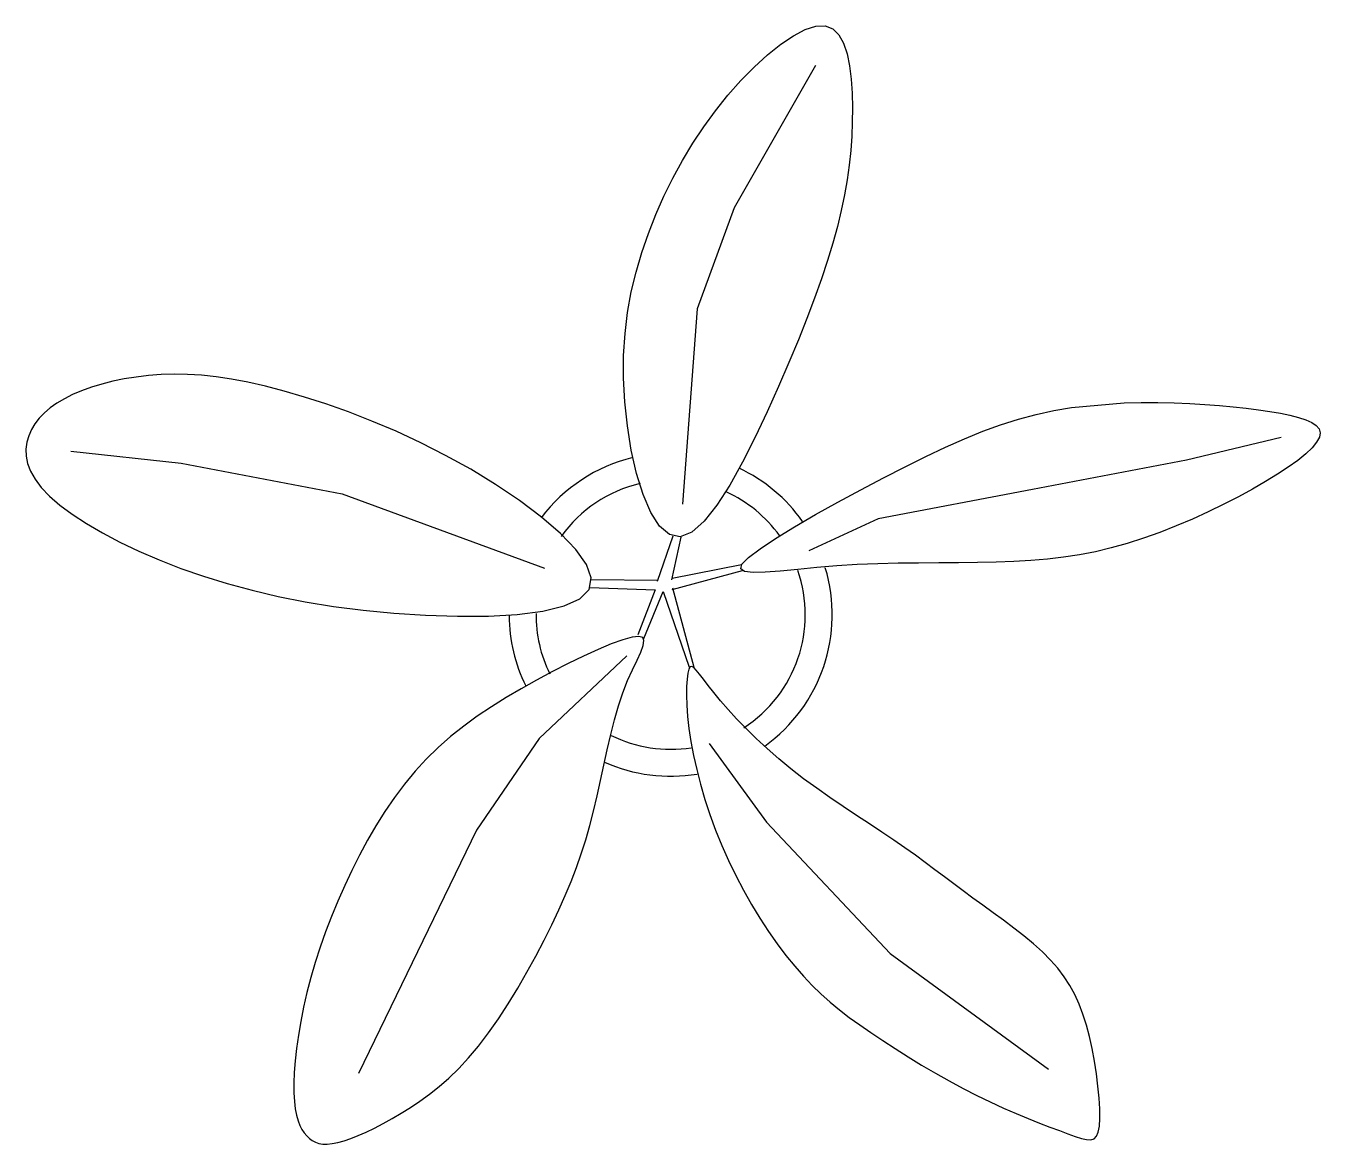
# Model space of a CAD drawing. Header units: millimetres. Extents: x 227.7 to 248.8, y 155.4 to 173.7.
import ezdxf

# ---------------------------------------------------------------- set-up
doc = ezdxf.new("R2010")
doc.units = ezdxf.units.MM

msp = doc.modelspace()

# ---------------------------------------------------------------- linework, layer by layer
for p, q in [((240.579, 173.036), (239.254, 170.71)), ((239.254, 170.71), (238.647, 169.058)), ((238.647, 169.058), (238.409, 165.864)), ((244.765, 167.444), (245.625, 167.519)), ((245.625, 167.519), (245.904, 167.525)), ((245.904, 167.525), (246.176, 167.525)), ((246.176, 167.525), (246.441, 167.519)), ((246.441, 167.519), (246.697, 167.509)), ((246.697, 167.509), (246.944, 167.495)), ((246.944, 167.495), (247.18, 167.478)), ((243.896, 167.256), (244.185, 167.333)), ((244.185, 167.333), (244.475, 167.395)), ((244.475, 167.395), (244.765, 167.444)), ((247.18, 167.478), (247.405, 167.458)), ((247.405, 167.458), (247.618, 167.434)), ((247.618, 167.434), (247.818, 167.408)), ((247.818, 167.408), (248.004, 167.38)), ((248.004, 167.38), (248.176, 167.35)), ((248.176, 167.35), (248.332, 167.318)), ((248.332, 167.318), (248.471, 167.283)), ((248.471, 167.283), (248.59, 167.244)), ((243.313, 167.057), (243.606, 167.164)), ((243.606, 167.164), (243.896, 167.256)), ((248.59, 167.244), (248.688, 167.201)), ((248.688, 167.201), (248.761, 167.151)), ((248.761, 167.151), (248.808, 167.095)), ((248.808, 167.095), (248.826, 167.032)), ((242.703, 166.797), (243.013, 166.934)), ((243.013, 166.934), (243.313, 167.057)), ((248.187, 166.955), (246.644, 166.585)), ((248.769, 166.877), (248.694, 166.786)), ((248.814, 166.959), (248.769, 166.877)), ((248.826, 167.032), (248.814, 166.959)), ((228.413, 166.729), (230.216, 166.534)), ((242.382, 166.645), (242.703, 166.797)), ((248.59, 166.687), (248.46, 166.581)), ((248.694, 166.786), (248.59, 166.687)), ((230.216, 166.534), (232.846, 166.035)), ((241.694, 166.296), (242.047, 166.478)), ((242.047, 166.478), (242.382, 166.645)), ((246.644, 166.585), (244.124, 166.106)), ((248.305, 166.47), (248.129, 166.354)), ((248.46, 166.581), (248.305, 166.47)), ((241.323, 166.101), (241.694, 166.296)), ((241.694, 166.296), (241.694, 166.296)), ((247.934, 166.234), (247.72, 166.111)), ((248.129, 166.354), (247.934, 166.234)), ((232.846, 166.035), (236.15, 164.82)), ((240.948, 165.898), (241.323, 166.101)), ((244.124, 166.106), (241.603, 165.626)), ((247.72, 166.111), (247.492, 165.987)), ((240.58, 165.694), (240.948, 165.898)), ((247.25, 165.863), (246.999, 165.74)), ((247.492, 165.987), (247.25, 165.863)), ((240.236, 165.495), (240.58, 165.694)), ((241.603, 165.626), (240.474, 165.104)), ((246.739, 165.622), (246.475, 165.509)), ((246.999, 165.74), (246.739, 165.622)), ((239.929, 165.307), (240.236, 165.495)), ((246.207, 165.404), (245.94, 165.308)), ((246.475, 165.509), (246.207, 165.404)), ((237.998, 164.606), (238.254, 165.349)), ((238.231, 164.63), (238.383, 165.324)), ((239.674, 165.138), (239.929, 165.307)), ((245.674, 165.223), (245.413, 165.15)), ((245.94, 165.308), (245.674, 165.223)), ((239.376, 164.883), (239.485, 164.995)), ((239.485, 164.995), (239.674, 165.138)), ((244.371, 164.968), (244.1, 164.945)), ((244.635, 164.999), (244.371, 164.968)), ((244.895, 165.039), (244.635, 164.999)), ((245.154, 165.089), (244.895, 165.039)), ((245.413, 165.15), (245.154, 165.089)), ((239.369, 164.873), (238.238, 164.65)), ((238.241, 164.472), (239.386, 164.779)), ((239.358, 164.807), (239.376, 164.883)), ((239.423, 164.764), (239.358, 164.807)), ((239.56, 164.748), (239.423, 164.764)), ((239.758, 164.752), (239.56, 164.748)), ((240.005, 164.771), (239.758, 164.752)), ((240.291, 164.799), (240.005, 164.771)), ((240.603, 164.83), (240.291, 164.799)), ((240.93, 164.858), (240.603, 164.83)), ((241.263, 164.879), (240.93, 164.858)), ((241.598, 164.892), (241.263, 164.879)), ((241.933, 164.9), (241.598, 164.892)), ((242.266, 164.904), (241.933, 164.9)), ((242.594, 164.906), (242.266, 164.904)), ((242.915, 164.908), (242.594, 164.906)), ((243.228, 164.911), (242.915, 164.908)), ((243.53, 164.917), (243.228, 164.911)), ((243.82, 164.928), (243.53, 164.917)), ((244.1, 164.945), (243.82, 164.928)), ((236.907, 164.632), (238.005, 164.625)), ((236.895, 164.505), (237.963, 164.464)), ((237.963, 164.464), (237.677, 163.732)), ((237.776, 163.673), (238.092, 164.439)), ((238.092, 164.439), (238.514, 163.203)), ((238.597, 163.195), (238.248, 164.492)), ((237.497, 163.386), (236.064, 162.038)), ((236.064, 162.038), (235.043, 160.539)), ((238.845, 161.953), (239.78, 160.671)), ((235.043, 160.539), (233.111, 156.561)), ((239.78, 160.671), (241.802, 158.521)), ((241.802, 158.521), (244.389, 156.631))]:
    msp.add_line(p, q)
for points in [[(237.463, 167.54), (237.443, 167.925), (237.445, 168.295), (237.468, 168.652), (237.511, 168.998), (237.571, 169.333), (237.649, 169.659), (237.742, 169.977), (237.849, 170.289), (237.97, 170.597), (238.103, 170.898), (238.248, 171.194), (238.405, 171.482), (238.574, 171.762), (238.754, 172.033), (238.946, 172.295), (239.148, 172.546), (239.361, 172.786), (239.578, 173.008), (239.797, 173.209), (240.012, 173.381), (240.219, 173.52), (240.411, 173.62), (240.586, 173.675), (240.738, 173.681), (240.863, 173.632), (240.963, 173.536), (241.04, 173.398), (241.098, 173.226), (241.138, 173.027), (241.164, 172.809), (241.179, 172.579), (241.184, 172.344), (241.182, 172.11), (241.173, 171.877), (241.157, 171.643), (241.132, 171.406), (241.098, 171.166), (241.055, 170.919), (241.002, 170.666), (240.938, 170.403), (240.864, 170.13), (240.777, 169.845), (240.678, 169.546), (240.566, 169.231), (240.44, 168.9), (240.301, 168.55), (240.146, 168.18), (239.976, 167.788), (239.791, 167.376), (239.594, 166.958), (239.388, 166.552), (239.178, 166.177), (238.968, 165.849), (238.76, 165.587), (238.559, 165.409), (238.369, 165.332), (238.194, 165.368), (238.033, 165.507), (237.89, 165.731), (237.764, 166.023), (237.658, 166.367), (237.571, 166.746), (237.506, 167.143), (237.463, 167.54)], [(234.946, 166.435), (234.536, 166.663), (234.129, 166.87), (233.726, 167.057), (233.332, 167.224), (232.949, 167.372), (232.581, 167.503), (232.23, 167.615), (231.9, 167.712), (231.592, 167.792), (231.305, 167.857), (231.037, 167.908), (230.785, 167.946), (230.547, 167.972), (230.32, 167.985), (230.101, 167.989), (229.89, 167.982), (229.683, 167.967), (229.481, 167.943), (229.286, 167.912), (229.098, 167.873), (228.918, 167.828), (228.748, 167.776), (228.589, 167.719), (228.441, 167.656), (228.307, 167.588), (228.185, 167.516), (228.076, 167.439), (227.98, 167.357), (227.897, 167.27), (227.826, 167.179), (227.769, 167.083), (227.725, 166.982), (227.693, 166.876), (227.678, 166.766), (227.681, 166.65), (227.705, 166.53), (227.753, 166.405), (227.827, 166.274), (227.93, 166.138), (228.065, 165.997), (228.235, 165.851), (228.436, 165.701), (228.668, 165.548), (228.929, 165.396), (229.215, 165.245), (229.525, 165.097), (229.858, 164.954), (230.21, 164.817), (230.58, 164.688), (230.968, 164.569), (231.375, 164.459), (231.8, 164.359), (232.243, 164.271), (232.706, 164.195), (233.189, 164.133), (233.691, 164.084), (234.21, 164.05), (234.731, 164.033), (235.235, 164.037), (235.706, 164.065), (236.124, 164.119), (236.471, 164.204), (236.73, 164.32), (236.881, 164.473), (236.914, 164.662), (236.837, 164.882), (236.666, 165.126), (236.416, 165.386), (236.104, 165.654), (235.745, 165.924), (235.354, 166.186), (234.946, 166.435)], [(236.024, 162.991), (235.77, 162.85), (235.524, 162.705), (235.285, 162.555), (235.054, 162.4), (234.832, 162.238), (234.618, 162.068), (234.414, 161.89), (234.221, 161.701), (234.037, 161.501), (233.864, 161.291), (233.7, 161.072), (233.545, 160.846), (233.398, 160.612), (233.26, 160.373), (233.129, 160.129), (233.005, 159.882), (232.887, 159.632), (232.776, 159.381), (232.673, 159.129), (232.576, 158.877), (232.488, 158.626), (232.407, 158.377), (232.334, 158.13), (232.27, 157.886), (232.215, 157.647), (232.168, 157.413), (232.13, 157.188), (232.1, 156.972), (232.078, 156.768), (232.064, 156.578), (232.057, 156.403), (232.057, 156.246), (232.065, 156.107), (232.079, 155.986), (232.099, 155.881), (232.125, 155.791), (232.155, 155.714), (232.189, 155.648), (232.227, 155.591), (232.268, 155.543), (232.311, 155.502), (232.358, 155.467), (232.41, 155.44), (232.467, 155.421), (232.531, 155.41), (232.603, 155.409), (232.684, 155.417), (232.775, 155.435), (232.877, 155.463), (232.989, 155.501), (233.11, 155.549), (233.238, 155.606), (233.374, 155.671), (233.515, 155.745), (233.661, 155.825), (233.81, 155.913), (233.962, 156.008), (234.116, 156.111), (234.272, 156.224), (234.43, 156.349), (234.589, 156.489), (234.75, 156.644), (234.911, 156.818), (235.074, 157.011), (235.237, 157.225), (235.399, 157.457), (235.559, 157.702), (235.715, 157.957), (235.866, 158.218), (236.01, 158.48), (236.146, 158.74), (236.272, 158.993), (236.387, 159.236), (236.492, 159.472), (236.588, 159.702), (236.675, 159.929), (236.754, 160.154), (236.827, 160.382), (236.894, 160.613), (236.955, 160.851), (237.013, 161.097), (237.069, 161.348), (237.123, 161.601), (237.178, 161.853), (237.234, 162.101), (237.295, 162.341), (237.36, 162.57), (237.433, 162.785), (237.511, 162.982), (237.591, 163.16), (237.665, 163.316), (237.726, 163.449), (237.766, 163.556), (237.778, 163.636), (237.757, 163.686), (237.693, 163.705), (237.583, 163.692), (237.431, 163.649), (237.243, 163.581), (237.028, 163.491), (236.791, 163.383), (236.541, 163.261), (236.282, 163.129), (236.024, 162.991)], [(238.545, 161.985), (238.587, 161.761), (238.639, 161.528), (238.702, 161.288), (238.774, 161.041), (238.856, 160.792), (238.947, 160.541), (239.048, 160.29), (239.158, 160.041), (239.276, 159.796), (239.402, 159.556), (239.534, 159.324), (239.671, 159.1), (239.812, 158.885), (239.954, 158.682), (240.098, 158.491), (240.241, 158.314), (240.384, 158.151), (240.526, 158.001), (240.67, 157.862), (240.818, 157.73), (240.972, 157.604), (241.133, 157.48), (241.303, 157.357), (241.484, 157.231), (241.678, 157.102), (241.882, 156.969), (242.095, 156.835), (242.315, 156.701), (242.539, 156.569), (242.765, 156.441), (242.991, 156.319), (243.216, 156.204), (243.436, 156.097), (243.651, 155.998), (243.857, 155.909), (244.054, 155.827), (244.239, 155.753), (244.41, 155.687), (244.566, 155.629), (244.705, 155.578), (244.824, 155.534), (244.926, 155.501), (245.01, 155.482), (245.079, 155.479), (245.133, 155.497), (245.173, 155.537), (245.201, 155.604), (245.219, 155.701), (245.226, 155.829), (245.224, 155.985), (245.214, 156.162), (245.195, 156.354), (245.17, 156.557), (245.137, 156.764), (245.099, 156.969), (245.055, 157.168), (245.006, 157.354), (244.951, 157.53), (244.889, 157.695), (244.818, 157.851), (244.737, 158), (244.645, 158.143), (244.54, 158.281), (244.421, 158.417), (244.287, 158.55), (244.141, 158.682), (243.985, 158.812), (243.822, 158.94), (243.655, 159.066), (243.485, 159.19), (243.317, 159.311), (243.153, 159.43), (242.994, 159.547), (242.839, 159.663), (242.686, 159.778), (242.532, 159.893), (242.375, 160.01), (242.212, 160.128), (242.041, 160.25), (241.859, 160.375), (241.666, 160.505), (241.462, 160.64), (241.251, 160.779), (241.035, 160.923), (240.817, 161.071), (240.6, 161.223), (240.386, 161.38), (240.178, 161.541), (239.979, 161.705), (239.79, 161.871), (239.611, 162.038), (239.445, 162.201), (239.291, 162.36), (239.151, 162.512), (239.026, 162.654), (238.917, 162.786), (238.825, 162.904), (238.748, 163.006), (238.685, 163.09), (238.633, 163.154), (238.592, 163.196), (238.559, 163.214), (238.533, 163.206), (238.512, 163.17), (238.494, 163.103), (238.482, 163.008), (238.474, 162.888), (238.472, 162.744), (238.478, 162.58), (238.491, 162.397), (238.513, 162.198), (238.545, 161.985)]]:
    msp.add_lwpolyline(points, close=True)
for radius, start, end in [(2.64, 103.6036, 143.186), (2.64, 35.2636, 64.9362), (2.2, 103.1075, 144.4344), (2.2, 35.9575, 65.658), (2.2, 302.829, 19.2051), (2.64, 305.6174, 16.8985), (2.64, 180.3758, 206.1806), (2.2, 179.5276, 206.0814), (2.2, 243.7568, 278.8231), (2.64, 245.8495, 279.4081)]:
    msp.add_arc((238.214, 164.06), radius, start, end)

doc.saveas('drawing.dxf')
